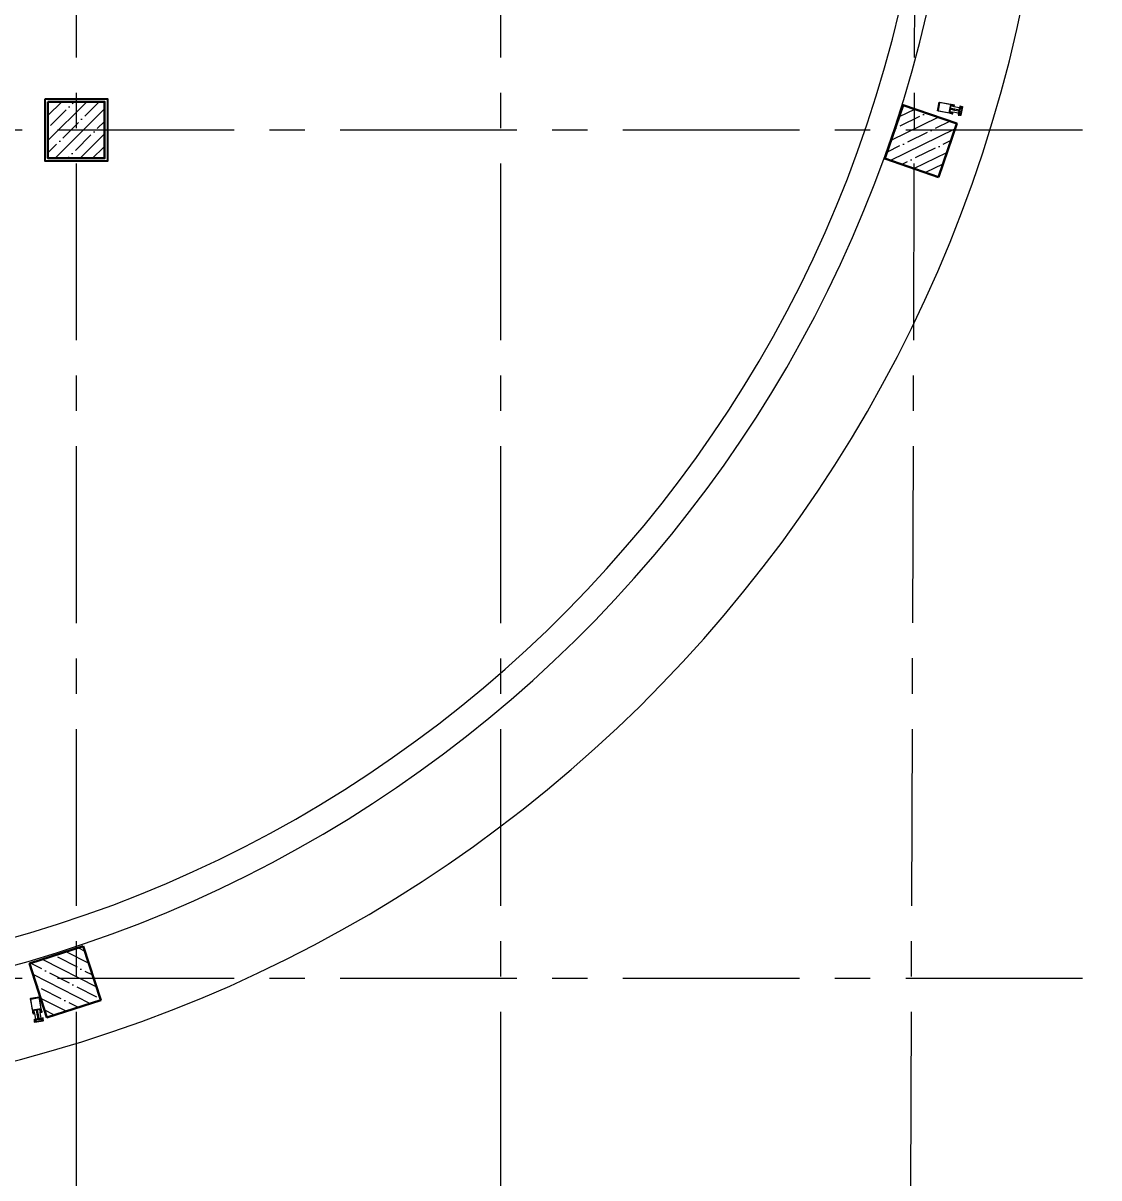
# Model space of a CAD drawing. Header units: millimetres. Extents: x -8689834 to 9419935, y -117443 to 166298.
# Drawn here: x -194610 to -187001, y 105188 to 113357 of the extents above; entities that cross this region are included whole.
import ezdxf
from ezdxf import colors
from ezdxf.entities.mleader import LeaderData, LeaderLine
from ezdxf.math import Vec2, Vec3

# ---------------------------------------------------------------- set-up
doc = ezdxf.new("R2010")
doc.units = ezdxf.units.MM
doc.header["$MEASUREMENT"] = 0
doc.linetypes.add('CENTER', pattern=[2, 1.25, -0.25, 0.25, -0.25])
doc.layers.get('0').update_dxf_attribs({"color": 250, "lineweight": 9})
for name, color, linetype, lineweight in [('АР_Колонны', 250, 'Continuous', 30), ('АР_Колонны Штрих', 250, 'Continuous', 5), ('АР_Окна', 4, 'Continuous', 0), ('АР_Оси', 195, 'Continuous', 9), ('АР_Отметки', 250, 'Continuous', 15), ('АР_Подоконники', 163, 'Continuous', 9), ('АР_стены', 250, 'Continuous', 30), ('АР_Сущ Несущая стена', 216, 'Continuous', 30)]:
    doc.layers.add(name, color=color, linetype=linetype, lineweight=lineweight)
doc.layers.add('АР_Кровля дорожки', color=245, linetype='Continuous')
doc.styles.add('ISOCPEUR', font='isocpeur.ttf', dxfattribs={"width": 0.7})
pattern_1 = [(56.05056814, (-325621.266, -14412.0042), (-1.316880117, 0.886556827), []), (146.05056814, (-325621.266, -14412.0042), (-0.886556827, -1.316880117), [])]

# ---------------------------------------------------------------- blocks, each defined once
blk = doc.blocks.new('A$Cb1ac1438')
at = {"layer": 'АР_Колонны Штрих', "ltscale": 100}
h = blk.add_hatch(dxfattribs=at)
h.set_pattern_fill('ANSI35', color=256, scale=500, angle=161.03983)
h.set_pattern_definition([(206.039832, (898269.91, -348997.31), (54.874485, -112.311134), []), (206.039832, (898186.31, -348968.59), (54.874485, -112.311134), [156.25, -31.25, 0, -31.25])])
h.paths.add_polyline_path([(5719.3, -202.6), (6097.6, -332.6), (6227.6, 45.7), (5849.3, 175.7)])
h = blk.add_hatch(dxfattribs=at)
h.set_pattern_fill('ANSI35', color=256, scale=500, angle=-72.06454)
h.set_pattern_definition([(332.935457, (-256735.91, 917047.48), (56.87424, 111.311818), []), (332.935457, (-256708.7, 916963.39), (56.87424, 111.311818), [156.25, -31.25, 0, -31.25])])
h.paths.add_polyline_path([(173.2, -6154.5), (50, -5774), (-330.5, -5897.1), (-207.3, -6277.7)])
at = {"layer": 'АР_Колонны', "ltscale": 100}
for points in [[(6097.6, -332.6), (5719.3, -202.6), (5849.3, 175.7), (6227.6, 45.7)], [(50, -5774), (173.2, -6154.5), (-207.3, -6277.7), (-330.5, -5897.1)]]:
    blk.add_lwpolyline(points, close=True, dxfattribs=at)
blk = doc.blocks.new('A$Cae753e6d')
h = blk.add_hatch()
h.set_pattern_fill('ANSI37', color=5, scale=0.5, angle=11.05057)
h.set_pattern_definition(pattern_1)
edge = h.paths.add_edge_path()
edge.add_line((-32.3, -64.8), (-33.3, -65))
edge.add_arc((-33.2, -65.4), 0.427, 101.04395, 152.58336)
edge.add_arc((-33.9, -65), 0.427, 191.04738, 332.57137, ccw=False)
edge.add_line((-34.4, -65.1), (-34.6, -64))
edge.add_arc((-34.4, -64), 0.183, 101.03236, 191.06877, ccw=False)
edge.add_line((-34.4, -63.8), (-34.3, -63.8))
edge.add_arc((-34.3, -63.6), 0.183, 281.05001, 416.06138)
edge.add_line((-34.2, -63.4), (-35.6, -62.6))
edge.add_arc((-35.9, -63.2), 0.637, 64.67625, 102.00828)
edge.add_line((-36, -62.6), (-40.1, -63.3))
edge.add_arc((-40, -64), 0.637, 100.09285, 137.42489)
edge.add_line((-40.5, -63.5), (-41.5, -64.9))
edge.add_arc((-41.3, -65), 0.183, 146.03976, 281.05113)
edge.add_line((-41.3, -65.1), (-41.2, -65.1))
edge.add_arc((-41.1, -65.3), 0.183, 11.03236, 101.06877, ccw=False)
edge.add_line((-40.9, -65.3), (-40.7, -66.3))
edge.add_arc((-41.1, -66.4), 0.427, -130.47023, 11.05375, ccw=False)
edge.add_arc((-41.7, -67.1), 0.427, 49.51777, 101.05719)
edge.add_line((-41.8, -66.6), (-42.9, -66.9))
edge.add_arc((-42.8, -67), 0.183, 101.03236, 191.06877)
edge.add_line((-43, -67.1), (-41.6, -74.1))
edge.add_arc((-41.3, -74.1), 0.306, 187.89542, 280.97169)
edge.add_line((-41.3, -74.4), (-40.5, -74.3))
edge.add_arc((-40.6, -74), 0.304, 281.0287, 306.09577)
edge.add_line((-40.4, -74.2), (-38.6, -73))
edge.add_arc((-38.4, -73.2), 0.305, -28.57943, 126.06481, ccw=False)
edge.add_arc((-46.8, -68.4), 9.95, 312.23774, 330.32457, ccw=False)
edge.add_arc((-39.9, -76.1), 0.4, 122.59269, 199.50844)
edge.add_arc((-39.7, -75.9), 0.602, 214.67841, 308.93121)
edge.add_arc((-46.8, -68.3), 11, 312.37075, 321.17235)
edge.add_arc((-33.5, -79), 6.09, 121.04231, 140.89777, ccw=False)
edge.add_arc((-36.4, -74), 0.305, 45.38753, 121.88612, ccw=False)
edge.add_line((-36.2, -73.8), (-35.6, -74.5))
edge.add_arc((-35.4, -74.2), 0.305, 225.39348, 336.70766)
edge.add_line((-35.1, -74.4), (-34.8, -73.5))
edge.add_arc((-34.5, -73.7), 0.305, 45.39348, 156.70766, ccw=False)
edge.add_line((-34.3, -73.4), (-33.7, -74.1))
edge.add_arc((-33.5, -73.9), 0.305, 225.39348, 336.70766)
edge.add_line((-33.2, -74), (-32.8, -73.2))
edge.add_arc((-32.6, -73.3), 0.305, 56.05875, 156.70384, ccw=False)
edge.add_line((-32.4, -73), (-30.8, -74.1))
edge.add_arc((-30.7, -73.8), 0.305, 236.05447, 371.02369)
edge.add_line((-30.4, -73.8), (-32.1, -64.9))
edge.add_arc((-32.3, -65), 0.183, 11.03236, 101.03236)
edge = h.paths.add_edge_path(flags=16)
edge.add_line((-39.2, -64), (-36.7, -63.5))
edge.add_arc((-36.6, -64.1), 0.541, 11.05057, 101.05057, ccw=False)
edge.add_line((-36, -64), (-35.8, -64.9))
edge.add_arc((-36.4, -65), 0.541, -78.94943, 11.05057, ccw=False)
edge.add_line((-36.3, -65.6), (-38.8, -66.1))
edge.add_arc((-38.9, -65.5), 0.541, 191.05057, 281.05057, ccw=False)
edge.add_line((-39.4, -65.6), (-39.6, -64.7))
edge.add_arc((-39.1, -64.6), 0.541, 101.05057, 191.05057, ccw=False)
edge = h.paths.add_edge_path(flags=16)
edge.add_line((-39.1, -67.9), (-35.4, -67.1))
edge.add_arc((-35.2, -67.7), 0.541, 11.05057, 101.05057, ccw=False)
edge.add_line((-34.7, -67.6), (-34.2, -70.1))
edge.add_arc((-34.8, -70.2), 0.541, -78.94943, 11.05057, ccw=False)
edge.add_line((-34.7, -70.7), (-38.4, -71.5))
edge.add_arc((-38.5, -70.9), 0.541, 191.05057, 281.05057, ccw=False)
edge.add_line((-39, -71), (-39.5, -68.5))
edge.add_arc((-39, -68.4), 0.541, 101.05057, 191.05057, ccw=False)
h = blk.add_hatch()
h.set_pattern_fill('ANSI37', color=5, scale=0.5, angle=11.05057)
h.set_pattern_definition(pattern_1)
edge = h.paths.add_edge_path()
edge.add_line((9.4, -56.6), (10.4, -56.5))
edge.add_arc((10.4, -56.9), 0.427, 49.51777, 101.05719, ccw=False)
edge.add_arc((11, -56.2), 0.427, 229.52977, 371.05375)
edge.add_line((11.4, -56.2), (11.2, -55.1))
edge.add_arc((11, -55.1), 0.183, 11.03236, 101.06877)
edge.add_line((11, -54.9), (10.9, -55))
edge.add_arc((10.8, -54.8), 0.183, 146.03976, 281.05113, ccw=False)
edge.add_line((10.7, -54.7), (11.7, -53.4))
edge.add_arc((12.1, -53.8), 0.637, 100.09285, 137.42489, ccw=False)
edge.add_line((12, -53.2), (16.1, -52.4))
edge.add_arc((16.2, -53), 0.637, 64.67625, 102.00828, ccw=False)
edge.add_line((16.5, -52.4), (17.9, -53.3))
edge.add_arc((17.8, -53.4), 0.183, -78.94999, 56.06138, ccw=False)
edge.add_line((17.8, -53.6), (17.7, -53.6))
edge.add_arc((17.8, -53.8), 0.183, 101.03236, 191.06877)
edge.add_line((17.6, -53.8), (17.8, -54.9))
edge.add_arc((18.2, -54.8), 0.427, 191.04738, 332.57137)
edge.add_arc((19, -55.2), 0.427, 101.04395, 152.58336, ccw=False)
edge.add_line((18.9, -54.8), (20, -54.6))
edge.add_arc((20, -54.8), 0.183, 11.03236, 101.06877, ccw=False)
edge.add_line((20.2, -54.7), (21.6, -61.8))
edge.add_arc((21.3, -61.9), 0.306, -78.87056, 14.20571, ccw=False)
edge.add_line((21.3, -62.2), (20.6, -62.3))
edge.add_arc((20.5, -62), 0.304, 256.00537, 281.07244, ccw=False)
edge.add_line((20.5, -62.3), (18.3, -61.9))
edge.add_arc((18.2, -62.2), 0.305, 76.03633, 230.68057)
edge.add_arc((24.2, -54.6), 9.95, 231.77656, 249.8634)
edge.add_arc((20.7, -64.3), 0.4, 2.59269, 79.50844, ccw=False)
edge.add_arc((20.5, -64.2), 0.602, 253.16993, 347.42272, ccw=False)
edge.add_arc((24.1, -54.4), 11, 240.92879, 249.73039, ccw=False)
edge.add_arc((15.8, -69.4), 6.09, 61.20336, 81.05883)
edge.add_arc((16.7, -63.7), 0.305, 80.21501, 156.71361)
edge.add_line((16.4, -63.5), (16.1, -64.3))
edge.add_arc((15.8, -64.2), 0.305, 225.39348, 336.70766, ccw=False)
edge.add_line((15.6, -64.4), (15, -63.8))
edge.add_arc((14.8, -64), 0.305, 45.39348, 156.70766)
edge.add_line((14.5, -63.9), (14.2, -64.7))
edge.add_arc((13.9, -64.6), 0.305, 225.39348, 336.70766, ccw=False)
edge.add_line((13.7, -64.8), (13.1, -64.2))
edge.add_arc((12.8, -64.4), 0.305, 45.3973, 146.04239)
edge.add_line((12.6, -64.2), (11.6, -65.8))
edge.add_arc((11.3, -65.6), 0.305, 191.07744, 326.04667, ccw=False)
edge.add_line((11, -65.7), (9.3, -56.9))
edge.add_arc((9.5, -56.8), 0.183, 101.06877, 191.06877, ccw=False)
edge = h.paths.add_edge_path(flags=16)
edge.add_line((15.5, -53.4), (13, -53.8))
edge.add_arc((13.1, -54.4), 0.541, 101.05057, 191.05057)
edge.add_line((12.6, -54.5), (12.7, -55.5))
edge.add_arc((13.3, -55.4), 0.541, 191.05057, 281.05057)
edge.add_line((13.4, -55.9), (15.9, -55.4))
edge.add_arc((15.8, -54.9), 0.541, 281.05057, 371.05057)
edge.add_line((16.3, -54.8), (16.1, -53.8))
edge.add_arc((15.6, -53.9), 0.541, 11.05057, 101.05057)
edge = h.paths.add_edge_path(flags=16)
edge.add_line((16.8, -57), (13.1, -57.7))
edge.add_arc((13.2, -58.2), 0.541, 101.05057, 191.05057)
edge.add_line((12.7, -58.3), (13.2, -60.8))
edge.add_arc((13.7, -60.7), 0.541, 191.05057, 281.05057)
edge.add_line((13.8, -61.3), (17.5, -60.5))
edge.add_arc((17.4, -60), 0.541, 281.05057, 371.05057)
edge.add_line((17.9, -59.9), (17.5, -57.4))
edge.add_arc((16.9, -57.5), 0.541, 11.05057, 101.05057)
h = blk.add_hatch()
h.set_pattern_fill('ANSI37', color=5, scale=0.5, angle=11.05057)
h.set_pattern_definition([(56.05056814, (-325621.1429, -14412.6345), (-1.316880117, 0.886556827), []), (146.05056814, (-325621.1429, -14412.6345), (-0.886556827, -1.316880117), [])])
edge = h.paths.add_edge_path()
edge.add_arc((20.6, -113.2), 0.549, 236.04911, 281.05057)
edge.add_line((20.3, -113.6), (18.9, -112.6))
edge.add_arc((19, -112.5), 0.183, 101.05057, 236.04911)
edge.add_line((18.9, -112.3), (19.2, -112.3))
edge.add_arc((19.1, -112.1), 0.183, 281.05057, 371.05057)
edge.add_line((19.3, -112.1), (19.1, -110.9))
edge.add_arc((18.7, -110.9), 0.427, 11.05057, 152.57704)
edge.add_arc((17.9, -110.5), 0.427, 281.05057, 332.57704)
edge.add_line((18, -111), (8.8, -112.7))
edge.add_arc((8.8, -112.5), 0.305, 191.05057, 281.05057)
edge.add_line((8.5, -112.5), (8, -110.1))
edge.add_arc((8.3, -110.1), 0.304, 156.68628, 191.05057)
edge.add_line((8, -109.9), (8.4, -109.7))
edge.add_arc((22.2, -160.9), 53, 96.99481, 105.10633)
edge.add_line((15.8, -108.3), (16.4, -108.9))
edge.add_arc((16.6, -108.7), 0.305, 225.39429, 336.70684)
edge.add_line((16.9, -108.8), (17.2, -108))
edge.add_arc((17.5, -108.1), 0.305, 45.39429, 156.70684)
edge.add_line((17.7, -107.9), (18.5, -108.5))
edge.add_arc((18.7, -108.3), 0.305, 225.39429, 336.70684)
edge.add_line((19, -108.4), (19.3, -107.6))
edge.add_arc((19.6, -107.7), 0.305, 45.39429, 156.70684)
edge.add_line((19.8, -107.5), (20.4, -108.1))
edge.add_arc((20.6, -107.9), 0.305, 225.39429, 336.70684)
edge.add_line((20.9, -108), (21.2, -107.2))
edge.add_arc((21.5, -107.3), 0.305, 45.39429, 156.70684)
edge.add_line((21.7, -107.1), (22.4, -107.7))
edge.add_arc((22.6, -107.5), 0.305, 225.39429, 336.70684)
edge.add_line((22.9, -107.6), (23.3, -106.8))
edge.add_arc((23.6, -106.9), 0.305, 45.39429, 156.70684)
edge.add_line((23.8, -106.7), (24.4, -107.3))
edge.add_arc((24.6, -107.1), 0.305, 225.39429, 336.70684)
edge.add_line((24.9, -107.2), (25.3, -106.4))
edge.add_arc((25.5, -106.5), 0.305, 45.39429, 156.70684)
edge.add_line((25.7, -106.3), (26.4, -106.9))
edge.add_arc((26.6, -106.7), 0.305, 225.39429, 336.70684)
edge.add_line((26.9, -106.8), (27.2, -106))
edge.add_arc((27.5, -106.2), 0.305, 36.60831, 156.71131)
edge.add_line((27.7, -106), (28.2, -106.7))
edge.add_arc((28.5, -106.6), 0.305, 216.612, 343.03053)
edge.add_arc((36.4, -109), 7.99, 139.86945, 163.03053)
edge.add_arc((30.5, -104), 0.305, 333.57442, 499.86945)
edge.add_arc((36.2, -106.8), 6.03, 153.57442, 191.05057)
edge.add_line((30.3, -108), (30.3, -108.1))
edge.add_arc((29.9, -108.2), 0.427, 281.05057, 371.05057)
edge.add_line((30, -108.6), (26.3, -109.3))
edge.add_arc((26.2, -108.9), 0.427, 229.52004, 281.05057)
edge.add_arc((25.6, -109.6), 0.427, 49.52004, 120.2977)
edge.add_arc((25.6, -109.6), 0.427, 120.28387, 191.05057)
edge.add_line((25.2, -109.7), (25.4, -110.9))
edge.add_arc((25.6, -110.8), 0.183, 191.05057, 281.05057)
edge.add_line((25.7, -111), (25.9, -111))
edge.add_arc((25.9, -111.1), 0.183, 326.05203, 461.05057)
edge.add_line((26.1, -111.2), (25.1, -112.7))
edge.add_arc((24.7, -112.4), 0.549, 281.05057, 326.05203)
edge.add_line((24.8, -112.9), (20.7, -113.7))
edge = h.paths.add_edge_path(flags=16)
edge.add_arc((23.8, -111.6), 0.541, 281.05057, 371.05057)
edge.add_line((21.3, -112.6), (23.9, -112.1))
edge.add_arc((21.2, -112.1), 0.541, 191.05057, 281.05057)
edge.add_line((20.5, -111), (20.7, -112.2))
edge.add_arc((21, -110.9), 0.541, 101.05057, 191.05057)
edge.add_line((23.4, -109.9), (20.9, -110.4))
edge.add_arc((23.5, -110.4), 0.541, 11.05057, 101.05057)
edge.add_line((24.3, -111.5), (24.1, -110.3))
at = {"color": 5, "lineweight": 0, "ltscale": 100, "transparency": 33554687}
for points in [[(-61.9, 30.2), (-42.9, -67), (-40.8, -66.6), (-40.5, -66), (-40.6, -65.5), (-41.6, -65.8), (-42.6, -60.9), (-38.9, -60.1), (-38.7, -59.7), (-38.3, -60), (-34.7, -59.3), (-33.7, -64.2), (-34.7, -64.4), (-34.6, -64.9), (-34, -65.3), (-32.1, -64.9), (-33.3, -59), (-34.1, -57.9), (-36.7, -56.7), (-37, -56.6), (-41.4, -57.5), (-41.7, -57.8), (-42.6, -57.7), (-43.4, -53.8), (-42.6, -52.6), (-20, -48.2), (-18.9, -49), (-13.2, -78.2), (-12.8, -78.4), (-11.7, -78.2), (-10.8, -77), (-11, -76.2), (-10.6, -75.7), (-10.8, -74.5), (-11.3, -74.4), (-10.9, -74), (-11.1, -72.8), (-11.7, -72.6), (-11.2, -72.2), (-11.5, -71), (-12, -70.9), (-11.6, -70.5), (-11.8, -69.3), (-12.4, -69.1), (-11.9, -68.7), (-12.2, -67.5), (-12.7, -67.3), (-12.3, -67), (-12.5, -65.8), (-13.1, -65.5), (-12.6, -65.2), (-12.9, -64), (-13.4, -63.7), (-13, -63.4), (-13.1, -62.7), (-12.4, -60.5), (-10.7, -60.2), (-9.5, -61.7), (-8.7, -61.9), (-9.1, -62.3), (-8.9, -63.5), (-8.3, -63.7), (-8.7, -64.1), (-8.5, -65.3), (-8, -65.5), (-8.4, -65.9), (-8.2, -67), (-7.6, -67.2), (-8, -67.6), (-7.8, -68.8), (-7.3, -69), (-7.7, -69.3), (-7.5, -70.6), (-6.9, -70.8), (-7.4, -71.1), (-7.1, -72.3), (-6.6, -72.6), (-7, -72.9), (-6.8, -74.1), (-6.3, -74.3), (-6.7, -74.7), (-6.4, -75.9), (-5.9, -76), (-4.8, -76.8), (-3.6, -76.6), (-3.4, -76.3), (-9.1, -47.1), (-8.3, -46), (14.4, -41.5), (15.5, -42.3), (16.3, -46.2), (15.4, -46.7), (15.1, -46.5), (10.5, -47.4), (10.4, -47.5), (8.4, -49.7), (8, -51), (9.1, -56.8), (11.1, -56.5), (11.6, -55.9), (11.5, -55.4), (10.4, -55.6), (9.4, -50.7), (13.1, -50), (13.3, -49.6), (13.7, -49.8), (17.3, -49.1), (18.3, -54.1), (17.3, -54.2), (17.4, -54.7), (18, -55.1), (19.9, -54.7), (0.9, 42.4), (-0.2, 43.2), (-61.1, 31.3)], [(-59.2, 27.6), (-0.4, 39.1), (14.9, -39.1), (-44, -50.6)], [(31.5, -122.3), (-28.2, -133.9), (-28.5, -133.8), (-28.7, -132.7), (-28.5, -132.3), (-26.1, -131.8), (-25.9, -131.5), (-26.1, -130.8), (-26.4, -130.5), (-28.8, -131), (-29.1, -130.8), (-30.1, -125.4), (-29.4, -124), (-29.4, -123.1), (-31.7, -120.3), (-32.4, -120.7), (-29.8, -134), (-28.1, -135.3), (31.9, -123.6), (33, -121.7), (30.4, -108.5), (29.6, -108.4), (28.6, -111.8), (28.9, -112.6), (30.2, -113.6), (31.2, -119), (30.9, -119.3), (28.5, -119.8), (28.3, -120.2), (28.5, -120.9), (28.8, -121.1), (31.2, -120.6), (31.6, -120.9), (31.8, -122)]]:
    blk.add_lwpolyline(points, close=True, dxfattribs=at)
for points in [[(-32.3, -64.8), (-33.3, -65, 0.228752), (-33.6, -65.2, -0.710164), (-34.4, -65.1), (-34.6, -64, -0.4144), (-34.4, -63.8), (-34.3, -63.8, 0.66825), (-34.2, -63.4), (-35.6, -62.6, 0.164348), (-36, -62.6), (-40.1, -63.3, 0.164348), (-40.5, -63.5), (-41.5, -64.9, 0.66825), (-41.3, -65.1), (-41.2, -65.1, -0.4144), (-40.9, -65.3), (-40.7, -66.3, -0.710164), (-41.4, -66.7, 0.228752), (-41.8, -66.6), (-42.9, -66.9, 0.4144), (-43, -67.1), (-41.6, -74.1, 0.430028), (-41.3, -74.4), (-40.5, -74.3, 0.109814), (-40.4, -74.2), (-38.6, -73, -0.800036), (-38.1, -73.4, -0.079083), (-40.1, -75.8, 0.348803), (-40.2, -76.3, 0.436125), (-39.4, -76.4, 0.038423), (-38.2, -75.2, -0.086853), (-36.6, -73.8, -0.346763), (-36.2, -73.8), (-35.6, -74.5, 0.527877), (-35.1, -74.4), (-34.8, -73.5, -0.527877), (-34.3, -73.4), (-33.7, -74.1, 0.527877), (-33.2, -74), (-32.8, -73.2, -0.469739), (-32.4, -73), (-30.8, -74.1, 0.667984), (-30.4, -73.8), (-32.1, -64.9, 0.414214)], [(-11.7, -78.2), (-12.8, -78.4, 0.523933), (-13.1, -78.8), (-6.7, -111.3, 0.414326), (-6.1, -111.7), (-4.8, -111.5, 0.410627), (-4.3, -110.8), (-4.5, -110.2, 0.492552), (-4.7, -110), (-5.2, -110.1, -0.441111), (-5.5, -109.9), (-5.8, -108, -0.208057), (-5.5, -107.2, -0.000016), (-3.7, -104.4, -0.439819), (-2.2, -104.1, -0.000016), (0.6, -106, -0.208057), (1.1, -106.7), (1.5, -108.5, -0.441111), (1.4, -108.8), (0.9, -108.9, 0.492552), (0.7, -109.2), (0.8, -109.8, 0.410627), (1.5, -110.3), (2.8, -110, 0.414326), (3.2, -109.4), (-3.1, -76.8, 0.523933), (-3.6, -76.6), (-4.6, -76.8)], [(9.4, -56.6), (10.4, -56.5, -0.228752), (10.7, -56.6, 0.710164), (11.4, -56.2), (11.2, -55.1, 0.4144), (11, -54.9), (10.9, -55, -0.66825), (10.7, -54.7), (11.7, -53.4, -0.164348), (12, -53.2), (16.1, -52.4, -0.164348), (16.5, -52.4), (17.9, -53.3, -0.66825), (17.8, -53.6), (17.7, -53.6, 0.4144), (17.6, -53.8), (17.8, -54.9, 0.710164), (18.6, -55, -0.228752), (18.9, -54.8), (20, -54.6, -0.4144), (20.2, -54.7), (21.6, -61.8, -0.430028), (21.3, -62.2), (20.6, -62.3, -0.109814), (20.5, -62.3), (18.3, -61.9, 0.800036), (18, -62.4, 0.079083), (20.7, -63.9, -0.348803), (21.1, -64.3, -0.436125), (20.3, -64.7, -0.038423), (18.8, -64, 0.086853), (16.8, -63.4, 0.346763), (16.4, -63.5), (16.1, -64.3, -0.527877), (15.6, -64.4), (15, -63.8, 0.527877), (14.5, -63.9), (14.2, -64.7, -0.527877), (13.7, -64.8), (13.1, -64.2, 0.469739), (12.6, -64.2), (11.6, -65.8, -0.667984), (11, -65.7), (9.3, -56.9, -0.414214)], [(-30.3, -117.3, 0.57795), (-30.8, -117.4), (-31, -118.3, -0.615334), (-31.6, -118.4, 0.101403), (-34, -116.4, 0.887085), (-34.4, -116.9, -0.164997), (-32.4, -120.3), (-32.4, -120.4, 0.414304), (-31.9, -120.7), (-28.2, -120, 0.228696), (-27.9, -119.8, -0.319049), (-27.5, -119.5, -0.319002), (-27.1, -119.9), (-26.9, -121.1, -0.4144), (-27, -121.3), (-27.3, -121.3, 0.668339), (-27.3, -121.7), (-25.9, -122.6, 0.198883), (-25.5, -122.7), (-21.4, -121.9, 0.198883), (-21.1, -121.7), (-20.1, -120.3, 0.668339), (-20.3, -120), (-20.5, -120, -0.4144), (-20.8, -119.9), (-21, -118.7, -0.710202), (-20.3, -118.3, 0.228696), (-19.9, -118.4), (-10.8, -116.6, 0.414362), (-10.6, -116.2), (-11, -113.8, 0.151171), (-11.1, -113.7), (-11.5, -113.6, 0.035408), (-18.9, -115), (-19.3, -115.8, -0.527868), (-19.7, -115.9), (-20.4, -115.3, 0.527868), (-20.9, -115.4), (-21.3, -116.2, -0.527868), (-21.8, -116.3), (-22.4, -115.7, 0.527868), (-22.9, -115.8), (-23.3, -116.6, -0.527868), (-23.8, -116.7), (-24.4, -116.1, 0.527868), (-24.9, -116.2), (-25.2, -117, -0.527868), (-25.7, -117.1), (-26.4, -116.5, 0.527868), (-26.9, -116.6), (-27.3, -117.4, -0.527868), (-27.8, -117.5), (-28.4, -116.9, 0.527868), (-28.9, -117), (-29.2, -117.8, -0.527868), (-29.7, -117.9)], [(-20.8, -118.4), (-21.1, -119), (-21, -119.6), (-20.1, -119.4), (-19.6, -121.6, -0.414362), (-19.9, -122), (-26.4, -123.3, -0.414326), (-27.7, -122.5), (-28, -120.9), (-26.9, -120.7), (-27, -120.1), (-27.7, -119.7), (-31, -120.4, 0.551224), (-31.2, -120.9), (-29.4, -123.4, -0.267349), (-29.3, -124.4), (-29.8, -125.5, 0.249629), (-29.7, -126), (-27.2, -130.1, 0.827043), (-26.2, -129.7), (-26.9, -126, -0.414326), (-26.1, -124.8), (-18.8, -123.4, 0.414326), (-18, -122.1), (-18.2, -120.9, -0.082799), (-10.6, -118.3), (-0.9, -116.4), (-0.7, -116), (-0.3, -116.3), (9.3, -114.4, -0.082799), (17.4, -114), (17.6, -115.2, 0.414326), (18.8, -116), (26.1, -114.6, -0.414326), (27.3, -115.4), (28.1, -119.1, 0.827043), (29.1, -119.1), (29.9, -114.3, 0.249629), (29.8, -113.9), (28.9, -113, -0.267349), (28.6, -112), (29.4, -109, 0.551224), (29, -108.7), (25.7, -109.3), (25.2, -109.9), (25.3, -110.5), (26.4, -110.3), (26.7, -111.9, -0.414326), (25.9, -113.1), (19.3, -114.4, -0.414362), (18.9, -114.1), (18.5, -111.8), (19.4, -111.7), (19.3, -111.1), (18.7, -110.7)], [(27.2, -106, -0.57795), (27.7, -106), (28.2, -106.7, 0.615334), (28.8, -106.6, -0.101403), (30.3, -103.8, -0.887085), (30.8, -104.2, 0.164997), (30.3, -108), (30.3, -108.1, -0.414304), (30, -108.6), (26.3, -109.3, -0.228696), (25.9, -109.3, 0.319049), (25.4, -109.2, 0.319002), (25.2, -109.7), (25.4, -110.9, 0.4144), (25.7, -111), (25.9, -111, -0.668339), (26.1, -111.2), (25.1, -112.7, -0.198883), (24.8, -112.9), (20.7, -113.7, -0.198883), (20.3, -113.6), (18.9, -112.6, -0.668339), (18.9, -112.3), (19.2, -112.3, 0.4144), (19.3, -112.1), (19.1, -110.9, 0.710202), (18.3, -110.7, -0.228696), (18, -111), (8.8, -112.7, -0.414362), (8.5, -112.5), (8, -110.1, -0.151171), (8, -109.9), (8.4, -109.7, -0.035408), (15.8, -108.3), (16.4, -108.9, 0.527868), (16.9, -108.8), (17.2, -108, -0.527868), (17.7, -107.9), (18.5, -108.5, 0.527868), (19, -108.4), (19.3, -107.6, -0.527868), (19.8, -107.5), (20.4, -108.1, 0.527868), (20.9, -108), (21.2, -107.2, -0.527868), (21.7, -107.1), (22.4, -107.7, 0.527868), (22.9, -107.6), (23.3, -106.8, -0.527868), (23.8, -106.7), (24.4, -107.3, 0.527868), (24.9, -107.2), (25.3, -106.4, -0.527868), (25.7, -106.3), (26.4, -106.9, 0.527868), (26.9, -106.8)]]:
    blk.add_lwpolyline(points, format="xyb", close=True, dxfattribs=at)
for points in [[(-43, -67.1), (-43, -67.1)], [(-32.1, -64.9), (-32.1, -64.9)], [(-20.8, -114.6), (-20.4, -114), (-28.3, -73.8), (-28.8, -73.4), (-30.4, -73.7)], [(17.4, -107.2), (16.8, -106.8), (8.9, -66.6), (9.3, -66), (10.9, -65.7)], [(-26.8, -115.8), (-26.6, -116.7)]]:
    blk.add_lwpolyline(points, dxfattribs=at)
at = {"color": 5}
for points in [[(-39.2, -64), (-36.7, -63.5, -0.414214), (-36, -64), (-35.8, -64.9, -0.414214), (-36.3, -65.6), (-38.8, -66.1, -0.414214), (-39.4, -65.6), (-39.6, -64.7, -0.414214)], [(-39.1, -67.9), (-35.4, -67.1, -0.414214), (-34.7, -67.6), (-34.2, -70.1, -0.414214), (-34.7, -70.7), (-38.4, -71.5, -0.414214), (-39, -71), (-39.5, -68.5, -0.414214)], [(15.5, -53.4), (13, -53.8, 0.414214), (12.6, -54.5), (12.7, -55.5, 0.414214), (13.4, -55.9), (15.9, -55.4, 0.414214), (16.3, -54.8), (16.1, -53.8, 0.414214)], [(16.8, -57), (13.1, -57.7, 0.414214), (12.7, -58.3), (13.2, -60.8, 0.414214), (13.8, -61.3), (17.5, -60.5, 0.414214), (17.9, -59.9), (17.5, -57.4, 0.414214)], [(-25.4, -119.4), (-22.9, -118.9, -0.414214), (-22.2, -119.3), (-22, -120.5, -0.414214), (-22.4, -121.2), (-24.9, -121.7, -0.414214), (-25.6, -121.2), (-25.8, -120, -0.414214)], [(23.4, -109.9), (20.9, -110.4, 0.414214), (20.5, -111), (20.7, -112.2, 0.414214), (21.3, -112.6), (23.9, -112.1, 0.414214), (24.3, -111.5), (24.1, -110.3, 0.414214)]]:
    blk.add_lwpolyline(points, format="xyb", close=True, dxfattribs=at)
blk.add_lwpolyline([(-26.6, -116.7), (23.5, -106.9), (23.3, -106), (-26.8, -115.8)], close=True, dxfattribs=at)
at = {"color": 5, "lineweight": 0, "ltscale": 100, "transparency": 33554687}
blk.add_arc((-41.3, -74.1), 0.305, 191.0396, 281.0613, dxfattribs=at)
blk = doc.blocks.new('A$Cec9b444d')
at = {"color": 241, "ltscale": 100, "true_color": 0xf7abae, "xscale": -1, "rotation": 89.90413134762046}
blk.add_blockref('A$Cae753e6d', (6134.1, 136), dxfattribs=at)
at = {"color": 241, "ltscale": 100, "true_color": 0xf7abae, "rotation": 359}
blk.add_blockref('A$Cae753e6d', (-263.6, -6176.9), dxfattribs=at)
blk = doc.blocks.new('_DotSmall')
at = {"color": 0, "linetype": 'ByBlock', "const_width": 0.5}
blk.add_lwpolyline([(-0.0625, 0, 1), (0.0625, 0, 1)], format="xyb", close=True, dxfattribs=at)
blk = doc.blocks.new('Подложка')
at = {"layer": 'АР_Колонны Штрих', "ltscale": 100}
h = blk.add_hatch(dxfattribs=at)
h.set_pattern_fill('ANSI35', scale=500)
h.set_pattern_definition([(45, (-1151486.01, 152672.16), (-88.388348, 88.388348), []), (45, (-1151397.63, 152672.16), (-88.388348, 88.388348), [156.25, -31.25, 0, -31.25])])
h.paths.add_polyline_path([(-194033.92, 112800.68), (-194433.92, 112800.68), (-194433.92, 112400.68), (-194033.92, 112400.68)])
at = {"color": 7, "ltscale": 100}
blk.add_lwpolyline([(-194453.92, 112820.68), (-194013.92, 112820.68), (-194013.92, 112380.68), (-194453.92, 112380.68)], close=True, dxfattribs=at)
at = {"layer": 'АР_Колонны', "color": 7, "ltscale": 100}
blk.add_lwpolyline([(-194433.92, 112800.68), (-194033.92, 112800.68), (-194033.92, 112400.68), (-194433.92, 112400.68)], close=True, dxfattribs=at)
at = {"layer": 'АР_Оси', "color": 7, "linetype": 'CENTER', "ltscale": 1000}
for p, q in [((-194233.92, 134363.15), (-194233.92, 78630.8)), ((-191233.92, 134363.15), (-191233.92, 74900.03)), ((-188233.92, 134363.15), (-188423.92, 78630.8)), ((-224367.61, 112600.68), (-141189.21, 112600.68)), ((-224367.61, 106600.68), (-141189.21, 106600.68))]:
    blk.add_line(p, q, dxfattribs=at)
at = {"layer": 'АР_Подоконники', "color": 7, "ltscale": 100}
blk.add_arc((-197115.75, 115490.92), 8940.17, 271.691254, 356.329081, dxfattribs=at)
at = {"layer": 'АР_Сущ Несущая стена', "color": 7, "lineweight": 18, "ltscale": 100}
for centre, radius, start, end in [((-197124.02, 115502.58), 9144.28, 272.820638, 356.288731), ((-197116.35, 115484.59), 9778.65, 272.592548, 356.635391)]:
    blk.add_arc(centre, radius, start, end, dxfattribs=at)
at = {"layer": 'АР_Окна', "color": 7, "ltscale": 100}
blk.add_blockref('A$Cec9b444d', (-194233.92, 112600.68), dxfattribs=at)
at = {"layer": 'АР_стены', "color": 7, "ltscale": 100}
blk.add_blockref('A$Cb1ac1438', (-194233.92, 112600.68), dxfattribs=at)
at = {"layer": 'АР_Отметки', "color": 7}
ml = blk.add_multileader_mtext('Standard', dxfattribs=at)
ml.set_content('-0,180', color=7, style='ISOCPEUR')
ml.set_leader_properties(color=256, linetype='Continuous', lineweight=-1)
ml.set_arrow_properties(name='DOTSMALL')
ml.build(insert=Vec2(0, 0))
ml.multileader.update_dxf_attribs({"has_text_frame": 1, "text_left_attachment_type": 4, "text_right_attachment_type": 4, "dogleg_length": 100, "arrow_head_size": 180})
ctx = ml.context
ctx.base_point, ctx.char_height, ctx.arrow_head_size, ctx.landing_gap_size, ctx.plane_origin = Vec3(-187330.86, 132104.91), 250, 180, 50, Vec3(-189492.07, 131156.16)
ctx.left_attachment, ctx.right_attachment = 4, 4
notes = []
notes.append((ctx, [(0, (0, 0, 0), (0, 0), (1, 0), 1, [])]))
ctx.mtext.insert, ctx.mtext.width, ctx.mtext.line_spacing_style, ctx.mtext.flow_direction = Vec3(-187280.86, 132438.24), 852.697, 2, 5
ml = blk.add_multileader_mtext('Standard', dxfattribs=at)
ml.set_content('-0,180', color=7, style='ISOCPEUR')
ml.set_leader_properties(color=256, linetype='Continuous', lineweight=-1)
ml.set_arrow_properties(name='DOTSMALL')
ml.build(insert=Vec2(0, 0))
ml.multileader.update_dxf_attribs({"has_text_frame": 1, "text_left_attachment_type": 4, "text_right_attachment_type": 4, "dogleg_length": 100, "arrow_head_size": 180})
ctx = ml.context
ctx.base_point, ctx.char_height, ctx.arrow_head_size, ctx.landing_gap_size, ctx.plane_origin = Vec3(-195902.06, 128915.24), 250, 180, 50, Vec3(-198063.28, 127966.49)
ctx.left_attachment, ctx.right_attachment = 4, 4
notes.append((ctx, [(0, (0, 0, 0), (0, 0), (1, 0), 1, [])]))
ctx.mtext.insert, ctx.mtext.width, ctx.mtext.line_spacing_style, ctx.mtext.flow_direction = Vec3(-195852.06, 129248.58), 852.697, 2, 5
ml = blk.add_multileader_mtext('Standard', dxfattribs=at)
ml.set_content('-0,180', color=7, style='ISOCPEUR')
ml.set_leader_properties(color=256, linetype='Continuous', lineweight=-1)
ml.set_arrow_properties(name='DOTSMALL')
ml.build(insert=Vec2(0, 0))
ml.multileader.update_dxf_attribs({"has_text_frame": 1, "text_left_attachment_type": 4, "text_right_attachment_type": 4, "dogleg_length": 100, "arrow_head_size": 180})
ctx = ml.context
ctx.base_point, ctx.char_height, ctx.arrow_head_size, ctx.landing_gap_size, ctx.plane_origin = Vec3(-204920.73, 122356.47), 250, 180, 50, Vec3(-207081.94, 121407.72)
ctx.left_attachment, ctx.right_attachment = 4, 4
notes.append((ctx, [(0, (0, 0, 0), (0, 0), (1, 0), 1, [])]))
ctx.mtext.insert, ctx.mtext.width, ctx.mtext.line_spacing_style, ctx.mtext.flow_direction = Vec3(-204870.73, 122689.8), 852.697, 2, 5
ml = blk.add_multileader_mtext('Standard', dxfattribs=at)
ml.set_content('{\\W0.8;-2,730}', color=7, style='ISOCPEUR')
ml.set_leader_properties(color=256, linetype='Continuous', lineweight=-1)
ml.set_arrow_properties(name='DOTSMALL')
ml.build(insert=Vec2(0, 0))
ml.multileader.update_dxf_attribs({"has_text_frame": 1, "text_left_attachment_type": 4, "text_right_attachment_type": 4, "dogleg_length": 100, "arrow_head_size": 180})
ctx = ml.context
ctx.base_point, ctx.char_height, ctx.arrow_head_size, ctx.landing_gap_size, ctx.plane_origin = Vec3(-314791.32, 121809.02, 0), 250, 180, 50, Vec3(-319449.83, 117956.71, 0)
ctx.left_attachment, ctx.right_attachment = 4, 4
notes.append((ctx, [(0, (0, 0, 0), (0, 0), (1, 0), 1, [])]))
ctx.mtext.insert, ctx.mtext.width, ctx.mtext.defined_height, ctx.mtext.line_spacing_style, ctx.mtext.flow_direction = Vec3(-314741.32, 122142.35, 0), 769.989, 343.89, 2, 5
ml = blk.add_multileader_mtext('Standard', dxfattribs=at)
ml.set_content('{\\W0.8;-2,430}', color=7, style='ISOCPEUR')
ml.set_leader_properties(color=256, linetype='Continuous', lineweight=-1)
ml.set_arrow_properties(name='DOTSMALL')
ml.build(insert=Vec2(0, 0))
ml.multileader.update_dxf_attribs({"has_text_frame": 1, "text_left_attachment_type": 4, "text_right_attachment_type": 4, "dogleg_length": 100, "arrow_head_size": 180})
ctx = ml.context
ctx.base_point, ctx.char_height, ctx.arrow_head_size, ctx.landing_gap_size, ctx.plane_origin = Vec3(-301002.25, 120038.58), 250, 180, 50, Vec3(-299949.55, 118383.41)
ctx.left_attachment, ctx.right_attachment = 4, 4
notes.append((ctx, [(0, (0, 0, 0), (0, 0), (1, 0), 1, [])]))
ctx.mtext.insert, ctx.mtext.width, ctx.mtext.line_spacing_style, ctx.mtext.flow_direction = Vec3(-300952.25, 120371.92), 852.697, 2, 5
ml = blk.add_multileader_mtext('Standard', dxfattribs=at)
ml.set_content('{\\W0.8;-2,430}', color=7, style='ISOCPEUR')
ml.set_leader_properties(color=256, linetype='Continuous', lineweight=-1)
ml.set_arrow_properties(name='DOTSMALL')
ml.build(insert=Vec2(0, 0))
ml.multileader.update_dxf_attribs({"has_text_frame": 1, "text_left_attachment_type": 4, "text_right_attachment_type": 4, "dogleg_length": 100, "arrow_head_size": 180})
ctx = ml.context
ctx.base_point, ctx.char_height, ctx.arrow_head_size, ctx.landing_gap_size, ctx.plane_origin = Vec3(-336711.89, 117132.66), 250, 180, 50, Vec3(-335659.19, 115477.48)
ctx.left_attachment, ctx.right_attachment = 4, 4
notes.append((ctx, [(0, (0, 0, 0), (0, 0), (1, 0), 1, [])]))
ctx.mtext.insert, ctx.mtext.width, ctx.mtext.line_spacing_style, ctx.mtext.flow_direction = Vec3(-336661.89, 117465.99), 852.697, 2, 5
ml = blk.add_multileader_mtext('Standard', dxfattribs=at)
ml.set_content('-0,180', color=7, style='ISOCPEUR')
ml.set_leader_properties(color=256, linetype='Continuous', lineweight=-1)
ml.set_arrow_properties(name='DOTSMALL')
ml.build(insert=Vec2(0, 0))
ml.multileader.update_dxf_attribs({"has_text_frame": 1, "text_left_attachment_type": 4, "text_right_attachment_type": 4, "dogleg_length": 100, "arrow_head_size": 180})
ctx = ml.context
ctx.base_point, ctx.char_height, ctx.arrow_head_size, ctx.landing_gap_size, ctx.plane_origin = Vec3(-196036.46, 113004.4), 250, 180, 50, Vec3(-198197.67, 112055.65)
ctx.left_attachment, ctx.right_attachment = 4, 4
notes.append((ctx, [(0, (0, 0, 0), (0, 0), (1, 0), 1, [])]))
ctx.mtext.insert, ctx.mtext.width, ctx.mtext.line_spacing_style, ctx.mtext.flow_direction = Vec3(-195986.46, 113337.73), 852.697, 2, 5
ml = blk.add_multileader_mtext('Standard', dxfattribs=at)
ml.set_content('-0,180', color=7, style='ISOCPEUR')
ml.set_leader_properties(color=256, linetype='Continuous', lineweight=-1)
ml.set_arrow_properties(name='DOTSMALL')
ml.build(insert=Vec2(0, 0))
ml.multileader.update_dxf_attribs({"has_text_frame": 1, "text_left_attachment_type": 4, "text_right_attachment_type": 4, "dogleg_length": 100, "arrow_head_size": 180})
ctx = ml.context
ctx.base_point, ctx.char_height, ctx.arrow_head_size, ctx.landing_gap_size, ctx.plane_origin = Vec3(-211105.41, 105417.26), 250, 180, 50, Vec3(-213266.62, 104468.51)
ctx.left_attachment, ctx.right_attachment = 4, 4
notes.append((ctx, [(0, (0, 0, 0), (0, 0), (1, 0), 1, [])]))
ctx.mtext.insert, ctx.mtext.width, ctx.mtext.line_spacing_style, ctx.mtext.flow_direction = Vec3(-211055.41, 105750.6), 852.697, 2, 5
for ctx, leaders in notes:
    for number, flags, end, landing, length, lines in leaders:
        leader = LeaderData()
        leader.index, (leader.has_last_leader_line, leader.has_dogleg_vector, leader.attachment_direction) = number, flags
        leader.last_leader_point, leader.dogleg_vector, leader.dogleg_length = Vec3(end), Vec3(landing), length
        for number, points, colour, breaks in lines:
            line = LeaderLine()
            line.index, line.vertices, line.color, line.breaks = number, Vec3.list(points), colors.encode_raw_color(colour), breaks
            leader.lines.append(line)
        ctx.leaders.append(leader)

msp = doc.modelspace()

# ---------------------------------------------------------------- block references
at = {"layer": 'АР_Кровля дорожки', "color": 7}
msp.add_blockref('Подложка', (0, 0), dxfattribs=at)

doc.saveas('drawing.dxf')
